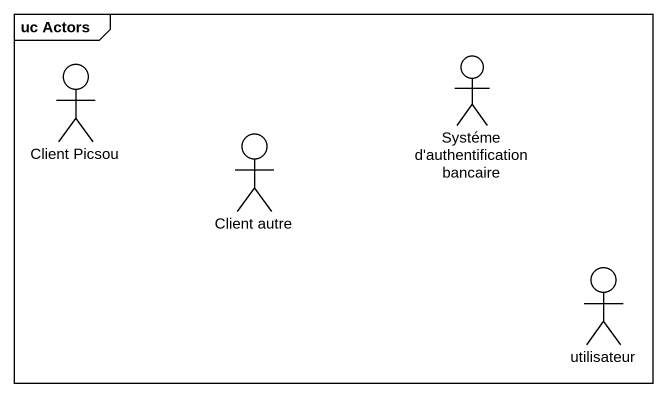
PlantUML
@startuml
mainframe uc Actors
actor "Client Picsou" as Client_Picsou
actor "Systéme d'authentification bancaire" as Systéme_d_authentification
actor "Client autre" as Client_autre
actor utilisateur
@enduml
